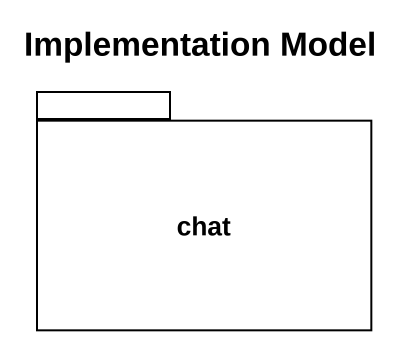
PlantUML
@startuml
title Implementation Model
package chat {
}
@enduml
